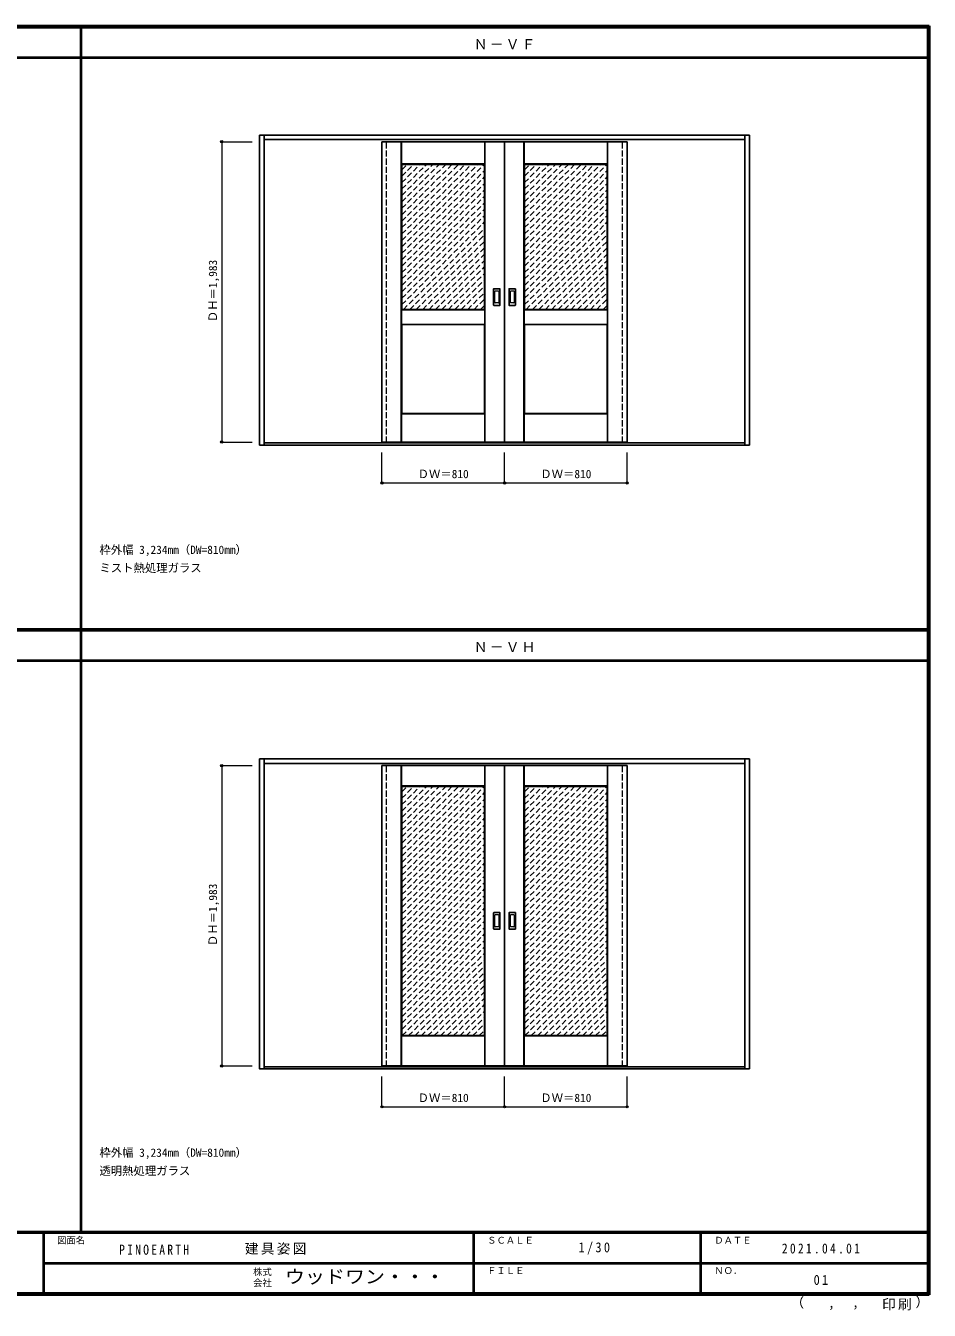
# Model space of a CAD drawing. Units: millimetres, scale not verified. Extents: x -6000 to 5700, y -4307 to 4175.
# Drawn here: x -267 to 5700, y -4307 to 4175 of the extents above; entities that cross this region are included whole.
import ezdxf
from ezdxf.enums import TextEntityAlignment as Align

# ---------------------------------------------------------------- set-up
doc = ezdxf.new("R2010")
doc.units = ezdxf.units.MM
doc.header["$LTSCALE"] = 30
doc.header["$PDMODE"] = 32
doc.header["$PDSIZE"] = 15
doc.linetypes.add('DASHED1', pattern=[1.8, 1.2, -0.6])
for name, color, linetype, lineweight in [('0-2_扉', 3, 'Continuous', 25), ('0-3_仕上げ', 7, 'Continuous', 18), ('0-4_枠', 3, 'Continuous', 25), ('0-6_引手', 3, 'Continuous', 25), ('0-B_寸法', 7, 'Continuous', 9), ('0-C_ハッチ', 4, 'DASHED1', 9), ('F-1_枠', 6, 'Continuous', 40)]:
    doc.layers.add(name, color=color, linetype=linetype, lineweight=lineweight)
doc.layers.add('0-A_文字', color=7, linetype='Continuous')
doc.layers.add('F-A_文字', color=7, linetype='Continuous')
doc.styles.add('ＭＳ ゴシック', font='')
doc.styles.get('ＭＳ ゴシック').set_extended_font_data('MS Gothic')

msp = doc.modelspace()

# ---------------------------------------------------------------- linework, layer by layer
at = {"layer": '0-2_扉'}
for p, q in [((2085, 1426), (2085, 3409)), ((2085, 3409), (2895, 3409)), ((2895, 1426), (2895, 3409)), ((3705, 3409), (2895, 3409)), ((3705, 1426), (3705, 3409)), ((2085, 1426), (2895, 1426)), ((3705, 1426), (2895, 1426)), ((2085, -2693.25), (2085, -710.25)), ((2085, -710.25), (2895, -710.25)), ((2895, -2693.25), (2895, -710.25)), ((3705, -710.25), (2895, -710.25)), ((3705, -2693.25), (3705, -710.25)), ((2085, -2693.25), (2895, -2693.25)), ((3705, -2693.25), (2895, -2693.25))]:
    msp.add_line(p, q, dxfattribs=at)
at = {"layer": '0-2_扉', "color": 4, "linetype": 'DASHED1', "lineweight": 9}
for p, q in [((2115, 1426), (2115, 3409)), ((3675, 1426), (3675, 3409)), ((2115, -2693.25), (2115, -710.25)), ((3675, -2693.25), (3675, -710.25))]:
    msp.add_line(p, q, dxfattribs=at)
at = {"layer": '0-3_仕上げ'}
for p, q in [((2213, 1426), (2213, 3409)), ((2214.5, 3261.5), (2214.5, 3409)), ((2216, 3263), (2216, 3409)), ((2764, 3263), (2764, 3409)), ((2765.5, 3261.5), (2765.5, 3409)), ((2767, 1426), (2767, 3409)), ((3023, 1426), (3023, 3409)), ((3024.5, 3261.5), (3024.5, 3409)), ((3026, 3263), (3026, 3409)), ((3574, 3263), (3574, 3409)), ((3575.5, 3261.5), (3575.5, 3409)), ((3577, 1426), (3577, 3409)), ((2216, 3263), (2214.5, 3261.5)), ((2217, 3259), (2214.5, 3261.5)), ((2764, 3263), (2216, 3263)), ((3026, 3263), (3024.5, 3261.5)), ((3027, 3259), (3024.5, 3261.5)), ((3574, 3263), (3026, 3263)), ((2214.5, 2203.5), (2214.5, 2298.5)), ((2216, 2205), (2216, 2297)), ((2764, 2297), (2216, 2297)), ((2763, 2301), (2765.5, 2298.5)), ((2764, 2297), (2765.5, 2298.5)), ((2764, 2205), (2764, 2297)), ((2765.5, 2203.5), (2765.5, 2298.5)), ((3024.5, 2203.5), (3024.5, 2298.5)), ((3026, 2205), (3026, 2297)), ((3574, 2297), (3026, 2297)), ((3573, 2301), (3575.5, 2298.5)), ((3574, 2297), (3575.5, 2298.5)), ((3574, 2205), (3574, 2297)), ((3575.5, 2203.5), (3575.5, 2298.5)), ((2216, 2205), (2214.5, 2203.5)), ((2217, 2201), (2214.5, 2203.5)), ((2216, 2205), (2764, 2205)), ((3026, 2205), (3024.5, 2203.5)), ((3027, 2201), (3024.5, 2203.5)), ((3026, 2205), (3574, 2205)), ((2763, 1614), (2765.5, 1611.5)), ((3573, 1614), (3575.5, 1611.5)), ((2214.5, 1426), (2214.5, 1611.5)), ((2216, 1426), (2216, 1610)), ((2764, 1610), (2216, 1610)), ((2764, 1610), (2765.5, 1611.5)), ((2764, 1426), (2764, 1610)), ((2765.5, 1426), (2765.5, 1611.5)), ((3024.5, 1426), (3024.5, 1611.5)), ((3026, 1426), (3026, 1610)), ((3574, 1610), (3026, 1610)), ((3574, 1610), (3575.5, 1611.5)), ((3574, 1426), (3574, 1610)), ((3575.5, 1426), (3575.5, 1611.5)), ((2213, -2693.25), (2213, -710.25)), ((2214.5, -845.75), (2214.5, -710.25)), ((2216, -844.25), (2216, -710.25)), ((2764, -844.25), (2764, -710.25)), ((2765.5, -845.75), (2765.5, -710.25)), ((2767, -2693.25), (2767, -710.25)), ((3023, -2693.25), (3023, -710.25)), ((3024.5, -845.75), (3024.5, -710.25)), ((3026, -844.25), (3026, -710.25)), ((3574, -844.25), (3574, -710.25)), ((3575.5, -845.75), (3575.5, -710.25)), ((3577, -2693.25), (3577, -710.25)), ((2216, -844.25), (2214.5, -845.75)), ((2217, -848.25), (2214.5, -845.75)), ((2764, -844.25), (2216, -844.25)), ((2765.5, -845.75), (2763, -848.25)), ((2764, -844.25), (2765.5, -845.75)), ((3026, -844.25), (3024.5, -845.75)), ((3027, -848.25), (3024.5, -845.75)), ((3574, -844.25), (3026, -844.25)), ((3575.5, -845.75), (3573, -848.25)), ((3574, -844.25), (3575.5, -845.75)), ((2214.5, -2693.25), (2214.5, -2495.75)), ((2216, -2693.25), (2216, -2497.25)), ((2763, -2493.25), (2765.5, -2495.75)), ((2764, -2497.25), (2765.5, -2495.75)), ((2765.5, -2693.25), (2765.5, -2495.75)), ((3024.5, -2693.25), (3024.5, -2495.75)), ((3026, -2693.25), (3026, -2497.25)), ((3573, -2493.25), (3575.5, -2495.75)), ((3574, -2497.25), (3575.5, -2495.75)), ((3575.5, -2693.25), (3575.5, -2495.75))]:
    msp.add_line(p, q, dxfattribs=at)
at = {"layer": '0-3_仕上げ', "color": 3, "lineweight": 25}
for p, q in [((2217, 2301), (2217, 3259)), ((2763, 3259), (2217, 3259)), ((2763, 2301), (2763, 3259)), ((3027, 2301), (3027, 3259)), ((3573, 3259), (3027, 3259)), ((3573, 2301), (3573, 3259)), ((2763, 2301), (2217, 2301)), ((3573, 2301), (3027, 2301)), ((2217, 2201), (2217, 1614)), ((3027, 2201), (3027, 1614)), ((2763, 1614), (2217, 1614)), ((3573, 1614), (3027, 1614)), ((2217, -2493.25), (2217, -848.25)), ((2763, -848.25), (2217, -848.25)), ((2763, -2493.25), (2763, -848.25)), ((3027, -2493.25), (3027, -848.25)), ((3573, -848.25), (3027, -848.25)), ((3573, -2493.25), (3573, -848.25)), ((2763, -2493.25), (2217, -2493.25)), ((3573, -2493.25), (3027, -2493.25))]:
    msp.add_line(p, q, dxfattribs=at)
at = {"layer": '0-3_仕上げ'}
for points in [[(2764, 3263), (2765.5, 3261.5), (2763, 3259)], [(3574, 3263), (3575.5, 3261.5), (3573, 3259)], [(2216, 2297), (2214.5, 2298.5), (2217, 2301)], [(3026, 2297), (3024.5, 2298.5), (3027, 2301)], [(2764, 2205), (2765.5, 2203.5), (2763, 2201)], [(3574, 2205), (3575.5, 2203.5), (3573, 2201)], [(2216, 1610), (2214.5, 1611.5), (2217, 1614)], [(3026, 1610), (3024.5, 1611.5), (3027, 1614)], [(2764, -2693.25), (2764, -2497.25), (2216, -2497.25), (2214.5, -2495.75), (2217, -2493.25)], [(3574, -2693.25), (3574, -2497.25), (3026, -2497.25), (3024.5, -2495.75), (3027, -2493.25)]]:
    msp.add_lwpolyline(points, dxfattribs=at)
at = {"layer": '0-3_仕上げ', "color": 3, "lineweight": 25}
for points in [[(2217, 2201), (2763, 2201), (2763, 1614)], [(3027, 2201), (3573, 2201), (3573, 1614)]]:
    msp.add_lwpolyline(points, dxfattribs=at)
at = {"layer": '0-4_枠'}
for p, q in [((1278, 3453), (4512, 3453)), ((1278, 1406), (1278, 3453)), ((1308, 1406), (1308, 3453)), ((1308, 3423), (4482, 3423)), ((4482, 1406), (4482, 3453)), ((4512, 1406), (4512, 3453)), ((4512, 1406), (1278, 1406)), ((4482, 1421), (1308, 1421)), ((1278, -666.25), (4512, -666.25)), ((1308, -2713.25), (1308, -666.25)), ((4482, -2713.25), (4482, -666.25)), ((4512, -2713.25), (4512, -666.25)), ((1308, -696.25), (4482, -696.25)), ((4482, -2698.25), (1308, -2698.25))]:
    msp.add_line(p, q, dxfattribs=at)
at = {"layer": '0-4_枠', "color": 4, "linetype": 'DASHED1', "lineweight": 9}
for p, q in [((2085, 1421), (2085, 3423)), ((2115, 1421), (2115, 3423)), ((3675, 1421), (3675, 3423)), ((3705, 1421), (3705, 3423)), ((2085, -2698.25), (2085, -696.25)), ((2115, -2698.25), (2115, -696.25)), ((3675, -2698.25), (3675, -696.25)), ((3705, -2698.25), (3705, -696.25))]:
    msp.add_line(p, q, dxfattribs=at)
at = {"layer": '0-4_枠'}
msp.add_lwpolyline([(4512, -2713.25), (1278, -2713.25), (1278, -666.25)], dxfattribs=at)
at = {"layer": '0-6_引手'}
for p, q in [((2823, 2330), (2823, 2437)), ((2863.5, 2438.5), (2824.5, 2438.5)), ((2865, 2437), (2865, 2330)), ((2925, 2330), (2925, 2437)), ((2965.5, 2438.5), (2926.5, 2438.5)), ((2967, 2437), (2967, 2330)), ((2863.5, 2328.5), (2824.5, 2328.5)), ((2965.5, 2328.5), (2926.5, 2328.5)), ((2823, -1789.25), (2823, -1682.25)), ((2863.5, -1680.75), (2824.5, -1680.75)), ((2865, -1682.25), (2865, -1789.25)), ((2925, -1789.25), (2925, -1682.25)), ((2965.5, -1680.75), (2926.5, -1680.75)), ((2967, -1682.25), (2967, -1789.25)), ((2863.5, -1790.75), (2824.5, -1790.75)), ((2965.5, -1790.75), (2926.5, -1790.75))]:
    msp.add_line(p, q, dxfattribs=at)
at = {"layer": '0-6_引手', "color": 7, "lineweight": 18}
for p, q in [((2831.5, 2346), (2831.5, 2421)), ((2855, 2422.5), (2833, 2422.5)), ((2856.5, 2421), (2856.5, 2346)), ((2933.5, 2346), (2933.5, 2421)), ((2957, 2422.5), (2935, 2422.5)), ((2958.5, 2421), (2958.5, 2346)), ((2855, 2344.5), (2833, 2344.5)), ((2957, 2344.5), (2935, 2344.5)), ((2831.5, -1773.25), (2831.5, -1698.25)), ((2855, -1696.75), (2833, -1696.75)), ((2855, -1774.75), (2833, -1774.75)), ((2856.5, -1698.25), (2856.5, -1773.25)), ((2933.5, -1773.25), (2933.5, -1698.25)), ((2957, -1696.75), (2935, -1696.75)), ((2957, -1774.75), (2935, -1774.75)), ((2958.5, -1698.25), (2958.5, -1773.25))]:
    msp.add_line(p, q, dxfattribs=at)
at = {"layer": '0-6_引手'}
for centre, start, end in [((2824.5, 2437), 90, 180), ((2863.5, 2437), 0, 90), ((2926.5, 2437), 90, 180), ((2965.5, 2437), 0, 90), ((2824.5, 2330), 180, 270), ((2863.5, 2330), 270, 0), ((2926.5, 2330), 180, 270), ((2965.5, 2330), 270, 0), ((2824.5, -1682.25), 90, 180), ((2863.5, -1682.25), 0, 90), ((2926.5, -1682.25), 90, 180), ((2965.5, -1682.25), 0, 90), ((2824.5, -1789.25), 180, 270), ((2863.5, -1789.25), 270, 0), ((2926.5, -1789.25), 180, 270), ((2965.5, -1789.25), 270, 0)]:
    msp.add_arc(centre, 1.5, start, end, dxfattribs=at)
at = {"layer": '0-6_引手', "color": 7, "lineweight": 18}
for centre, start, end in [((2833, 2421), 90, 180), ((2855, 2421), 0, 90), ((2935, 2421), 90, 180), ((2957, 2421), 0, 90), ((2833, 2346), 180, 270), ((2855, 2346), 270, 0), ((2935, 2346), 180, 270), ((2957, 2346), 270, 0), ((2833, -1698.25), 90, 180), ((2833, -1773.25), 180, 270), ((2855, -1698.25), 0, 90), ((2855, -1773.25), 270, 0), ((2935, -1698.25), 90, 180), ((2935, -1773.25), 180, 270), ((2957, -1698.25), 0, 90), ((2957, -1773.25), 270, 0)]:
    msp.add_arc(centre, 1.5, start, end, dxfattribs=at)
at = {"layer": '0-B_寸法', "color": 4}
for p, q in [((1028, 3409), (1028, 1426)), ((1028, 3409), (1228, 3409)), ((1028, 1426), (1228, 1426)), ((2085, 1156), (2085, 1356)), ((2895, 1156), (2895, 1356)), ((1028, -710.25), (1028, -2693.25)), ((1028, -710.25), (1228, -710.25)), ((1028, -2693.25), (1228, -2693.25)), ((2085, -2963.25), (2085, -2763.25)), ((2895, -2963.25), (2895, -2763.25))]:
    msp.add_line(p, q, dxfattribs=at)
for points in [[(2085, 1156), (3705, 1156), (3705, 1356)], [(2085, -2963.25), (3705, -2963.25), (3705, -2763.25)]]:
    msp.add_lwpolyline(points, dxfattribs=at)
at = {"layer": '0-B_寸法'}
for p in [(1028, 3409), (1028, 1426), (2085, 1156), (2895, 1156), (3705, 1156), (1028, -710.25), (1028, -2693.25), (2085, -2963.25), (2895, -2963.25), (3705, -2963.25)]:
    msp.add_point(p, dxfattribs=at)
at = {"layer": '0-C_ハッチ'}
for p, q in [((2217, 3224.06), (2251.94, 3259)), ((2217, 3139.21), (2336.79, 3259)), ((2217, 3181.63), (2294.37, 3259)), ((2217, 2757.37), (2718.63, 3259)), ((2217, 2799.79), (2676.2, 3259)), ((2217, 2842.22), (2633.78, 3259)), ((2217, 2884.65), (2591.35, 3259)), ((2217, 2927.07), (2548.93, 3259)), ((2217, 2969.5), (2506.5, 3259)), ((2217, 3011.93), (2464.07, 3259)), ((2217, 3054.35), (2421.65, 3259)), ((2217, 3096.78), (2379.22, 3259)), ((2217, 2714.94), (2761.06, 3259)), ((3027, 3224.06), (3061.94, 3259)), ((3027, 3139.21), (3146.79, 3259)), ((3027, 3181.63), (3104.37, 3259)), ((3027, 2757.37), (3528.63, 3259)), ((3027, 2799.79), (3486.2, 3259)), ((3027, 2842.22), (3443.78, 3259)), ((3027, 2884.65), (3401.35, 3259)), ((3027, 2927.07), (3358.93, 3259)), ((3027, 2969.5), (3316.5, 3259)), ((3027, 3011.93), (3274.07, 3259)), ((3027, 3054.35), (3231.65, 3259)), ((3027, 3096.78), (3189.22, 3259)), ((3027, 2714.94), (3571.06, 3259)), ((2217, 2672.52), (2763, 3218.52)), ((2217, 2630.09), (2763, 3176.09)), ((3027, 2672.52), (3573, 3218.52)), ((3027, 2630.09), (3573, 3176.09)), ((2217, 2587.66), (2763, 3133.66)), ((2217, 2545.24), (2763, 3091.24)), ((3027, 2587.66), (3573, 3133.66)), ((3027, 2545.24), (3573, 3091.24)), ((2217, 2502.81), (2763, 3048.81)), ((2217, 2460.38), (2763, 3006.38)), ((3027, 2502.81), (3573, 3048.81)), ((3027, 2460.38), (3573, 3006.38)), ((2217, 2417.96), (2763, 2963.96)), ((2217, 2375.53), (2763, 2921.53)), ((3027, 2417.96), (3573, 2963.96)), ((3027, 2375.53), (3573, 2921.53)), ((2217, 2333.1), (2763, 2879.1)), ((2227.32, 2301), (2763, 2836.68)), ((3027, 2333.1), (3573, 2879.1)), ((3037.32, 2301), (3573, 2836.68)), ((2269.75, 2301), (2763, 2794.25)), ((2312.17, 2301), (2763, 2751.83)), ((3079.75, 2301), (3573, 2794.25)), ((3122.17, 2301), (3573, 2751.83)), ((2354.6, 2301), (2763, 2709.4)), ((2397.03, 2301), (2763, 2666.97)), ((3164.6, 2301), (3573, 2709.4)), ((3207.03, 2301), (3573, 2666.97)), ((2439.45, 2301), (2763, 2624.55)), ((2481.88, 2301), (2763, 2582.12)), ((3249.45, 2301), (3573, 2624.55)), ((3291.88, 2301), (3573, 2582.12)), ((2524.31, 2301), (2763, 2539.69)), ((2566.73, 2301), (2763, 2497.27)), ((3334.31, 2301), (3573, 2539.69)), ((3376.73, 2301), (3573, 2497.27)), ((2609.16, 2301), (2763, 2454.84)), ((2651.59, 2301), (2763, 2412.41)), ((3419.16, 2301), (3573, 2454.84)), ((3461.59, 2301), (3573, 2412.41)), ((2694.01, 2301), (2763, 2369.99)), ((2736.44, 2301), (2763, 2327.56)), ((3504.01, 2301), (3573, 2369.99)), ((3546.44, 2301), (3573, 2327.56)), ((2217, -883.19), (2251.94, -848.25)), ((2217, -1392.31), (2761.06, -848.25)), ((2217, -1349.88), (2718.63, -848.25)), ((2217, -1307.46), (2676.2, -848.25)), ((2217, -1265.03), (2633.78, -848.25)), ((2217, -1222.6), (2591.35, -848.25)), ((2217, -1180.18), (2548.93, -848.25)), ((2217, -1137.75), (2506.5, -848.25)), ((2217, -1095.32), (2464.07, -848.25)), ((2217, -1052.9), (2421.65, -848.25)), ((2217, -1010.47), (2379.22, -848.25)), ((2217, -968.04), (2336.79, -848.25)), ((2217, -925.62), (2294.37, -848.25)), ((2217, -1434.73), (2763, -888.73)), ((2217, -1477.16), (2763, -931.16)), ((3027, -883.19), (3061.94, -848.25)), ((3027, -1392.31), (3571.06, -848.25)), ((3027, -1349.88), (3528.63, -848.25)), ((3027, -1307.46), (3486.2, -848.25)), ((3027, -1265.03), (3443.78, -848.25)), ((3027, -1222.6), (3401.35, -848.25)), ((3027, -1180.18), (3358.93, -848.25)), ((3027, -1137.75), (3316.5, -848.25)), ((3027, -1095.32), (3274.07, -848.25)), ((3027, -1052.9), (3231.65, -848.25)), ((3027, -1010.47), (3189.22, -848.25)), ((3027, -968.04), (3146.79, -848.25)), ((3027, -925.62), (3104.37, -848.25)), ((3027, -1434.73), (3573, -888.73)), ((3027, -1477.16), (3573, -931.16)), ((2217, -1519.59), (2763, -973.59)), ((2217, -1562.01), (2763, -1016.01)), ((3027, -1519.59), (3573, -973.59)), ((3027, -1562.01), (3573, -1016.01)), ((2217, -1604.44), (2763, -1058.44)), ((2217, -1646.87), (2763, -1100.87)), ((3027, -1604.44), (3573, -1058.44)), ((3027, -1646.87), (3573, -1100.87)), ((2217, -1689.29), (2763, -1143.29)), ((2217, -1731.72), (2763, -1185.72)), ((3027, -1689.29), (3573, -1143.29)), ((3027, -1731.72), (3573, -1185.72)), ((2217, -1774.15), (2763, -1228.15)), ((2217, -1816.57), (2763, -1270.57)), ((3027, -1774.15), (3573, -1228.15)), ((3027, -1816.57), (3573, -1270.57)), ((2217, -1859), (2763, -1313)), ((2217, -1901.42), (2763, -1355.42)), ((3027, -1859), (3573, -1313)), ((3027, -1901.42), (3573, -1355.42)), ((2217, -1943.85), (2763, -1397.85)), ((2217, -1986.28), (2763, -1440.28)), ((3027, -1943.85), (3573, -1397.85)), ((3027, -1986.28), (3573, -1440.28)), ((2217, -2028.7), (2763, -1482.7)), ((2217, -2071.13), (2763, -1525.13)), ((3027, -2028.7), (3573, -1482.7)), ((3027, -2071.13), (3573, -1525.13)), ((2217, -2113.56), (2763, -1567.56)), ((2217, -2155.98), (2763, -1609.98)), ((3027, -2113.56), (3573, -1567.56)), ((3027, -2155.98), (3573, -1609.98)), ((2217, -2198.41), (2763, -1652.41)), ((2217, -2240.84), (2763, -1694.84)), ((3027, -2198.41), (3573, -1652.41)), ((3027, -2240.84), (3573, -1694.84)), ((2217, -2283.26), (2763, -1737.26)), ((2217, -2325.69), (2763, -1779.69)), ((3027, -2283.26), (3573, -1737.26)), ((3027, -2325.69), (3573, -1779.69)), ((2217, -2368.12), (2763, -1822.12)), ((2217, -2410.54), (2763, -1864.54)), ((3027, -2368.12), (3573, -1822.12)), ((3027, -2410.54), (3573, -1864.54)), ((2217, -2452.97), (2763, -1906.97)), ((2219.14, -2493.25), (2763, -1949.39)), ((3027, -2452.97), (3573, -1906.97)), ((3029.14, -2493.25), (3573, -1949.39)), ((2261.57, -2493.25), (2763, -1991.82)), ((2304, -2493.25), (2763, -2034.25)), ((3071.57, -2493.25), (3573, -1991.82)), ((3114, -2493.25), (3573, -2034.25)), ((2346.42, -2493.25), (2763, -2076.67)), ((2388.85, -2493.25), (2763, -2119.1)), ((3156.42, -2493.25), (3573, -2076.67)), ((3198.85, -2493.25), (3573, -2119.1)), ((2431.28, -2493.25), (2763, -2161.53)), ((2473.7, -2493.25), (2763, -2203.95)), ((3241.28, -2493.25), (3573, -2161.53)), ((3283.7, -2493.25), (3573, -2203.95)), ((2516.13, -2493.25), (2763, -2246.38)), ((2558.56, -2493.25), (2763, -2288.81)), ((3326.13, -2493.25), (3573, -2246.38)), ((3368.56, -2493.25), (3573, -2288.81)), ((2600.98, -2493.25), (2763, -2331.23)), ((2643.41, -2493.25), (2763, -2373.66)), ((3410.98, -2493.25), (3573, -2331.23)), ((3453.41, -2493.25), (3573, -2373.66)), ((2685.83, -2493.25), (2763, -2416.09)), ((2728.26, -2493.25), (2763, -2458.51)), ((3495.83, -2493.25), (3573, -2416.09)), ((3538.26, -2493.25), (3573, -2458.51))]:
    msp.add_line(p, q, dxfattribs=at)
at = {"layer": 'F-1_枠'}
for p, q in [((-6000, 4175), (5700, 4175)), ((-6000, 4170), (5700, 4170)), ((-6000, 4165), (5700, 4165)), ((100, -3790), (100, 4175)), ((5690, 4175), (5690, -4205)), ((5695, 4175), (5695, -4205)), ((5700, 4175), (5700, -4205)), ((-6000, 3965), (5700, 3965)), ((-6000, 190.5), (5700, 190.5)), ((-6000, 187.5), (5700, 187.5)), ((-6000, 184.5), (5700, 184.5)), ((-6000, -15.5), (5700, -15.5)), ((5700, -3790), (-6000, -3790)), ((5700, -3795), (-6000, -3795)), ((-150, -3795), (-150, -4195)), ((2690, -3795), (2690, -4195)), ((4190, -3795), (4190, -4195)), ((-150, -3995), (5690, -3995.01)), ((5700, -4195), (-6000, -4195)), ((5700, -4200), (-6000, -4200)), ((5700, -4205), (-6000, -4205))]:
    msp.add_line(p, q, dxfattribs=at)

# ---------------------------------------------------------------- texts
at = {"layer": '0-A_文字', "style": 'ＭＳ ゴシック'}
for s, p in [('枠外幅 3,234mm（DW=810mm）', (220, 670.5)), ('ミスト熱処理ガラス', (220, 550.5)), ('枠外幅 3,234mm（DW=810mm）', (220, -3310)), ('透明熱処理ガラス', (220, -3430))]:
    msp.add_text(s, height=54.99, dxfattribs=at).set_placement(p, align=Align.BOTTOM_LEFT)
at = {"layer": '0-A_文字', "char_height": 65.98, "attachment_point": 7, "style": 'ＭＳ ゴシック'}
for s, insert in [('\\T1.17;Ｎ－ＶＦ', (2692.5, 4020)), ('\\T1.17;Ｎ－ＶＨ', (2692.5, 39.5))]:
    msp.add_mtext(s, dxfattribs=dict(at, insert=insert))
at = {"layer": '0-B_寸法', "style": 'ＭＳ ゴシック'}
for p in [(1013, 2217.25), (1013, -1902)]:
    msp.add_text('ＤＨ＝1,983', height=54.99, rotation=90, dxfattribs=at).set_placement(p, align=Align.BOTTOM_LEFT)
for p in [(2321.25, 1171), (3131.25, 1171), (2321.25, -2948.25), (3131.25, -2948.25)]:
    msp.add_text('ＤＷ＝810', height=54.99, dxfattribs=at).set_placement(p, align=Align.BOTTOM_LEFT)
at = {"layer": 'F-A_文字', "style": 'ＭＳ ゴシック'}
for s, height, p in [('図面名', 43.99, (-60, -3880)), ('ＳＣＡＬＥ', 43.99, (2780, -3880)), ('ＤＡＴＥ', 43.99, (4280, -3880)), ('株式', 43.99, (1235, -4089)), ('ＦＩＬＥ', 43.99, (2780, -4080)), ('ＮＯ．', 43.99, (4280, -4080)), ('会社', 43.99, (1235, -4161)), ('（', 65.98, (4784.03, -4308.31)), ('）', 65.98, (5608.4, -4304.13)), (',', 65.98, (5031.28, -4308.31)), (',', 65.98, (5190.2, -4305.53))]:
    msp.add_text(s, height=height, dxfattribs=at).set_placement(p, align=Align.BOTTOM_LEFT)
at = {"layer": 'F-A_文字', "style": 'ＭＳ ゴシック', "width": 1.1}
msp.add_text('ウッドワン・・・', height=87.98, dxfattribs=at).set_placement((1445, -4155), align=Align.BOTTOM_LEFT)
at = {"layer": 'F-A_文字', "char_height": 65.98, "attachment_point": 7, "style": 'ＭＳ ゴシック'}
for s, insert in [('\\T1.39;\\W0.85;PINOEARTH', (350, -3940.79)), ('\\T1.17;建具姿図', (1180.42, -3940)), ('\\T1.38;\\W0.9;1/30', (3383.75, -3940)), ('\\T1.39;\\W0.85;2021.04.01', (4726.25, -3932.5)), ('\\T1.36;\\W0.9;01', (4936.25, -4140)), ('\\T1.17;印刷', (5388.15, -4306.92))]:
    msp.add_mtext(s, dxfattribs=dict(at, insert=insert))

doc.saveas('drawing.dxf')
